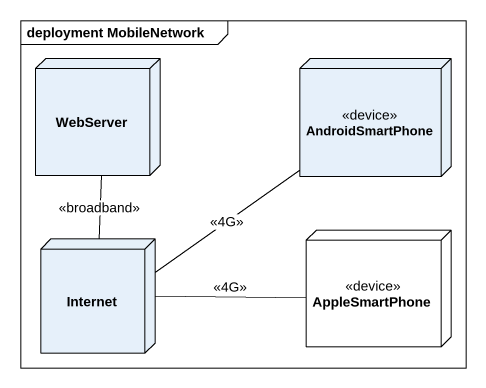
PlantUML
@startuml
mainframe deployment MobileNetwork
node WebServer
node AndroidSmartPhone <<device>>
node AppleSmartPhone <<device>> #FFFFFF
node Internet
Internet -up- WebServer : <<broadband>>
Internet -up- AndroidSmartPhone : <<4G>>
Internet -right- AppleSmartPhone : <<4G>>
@enduml
